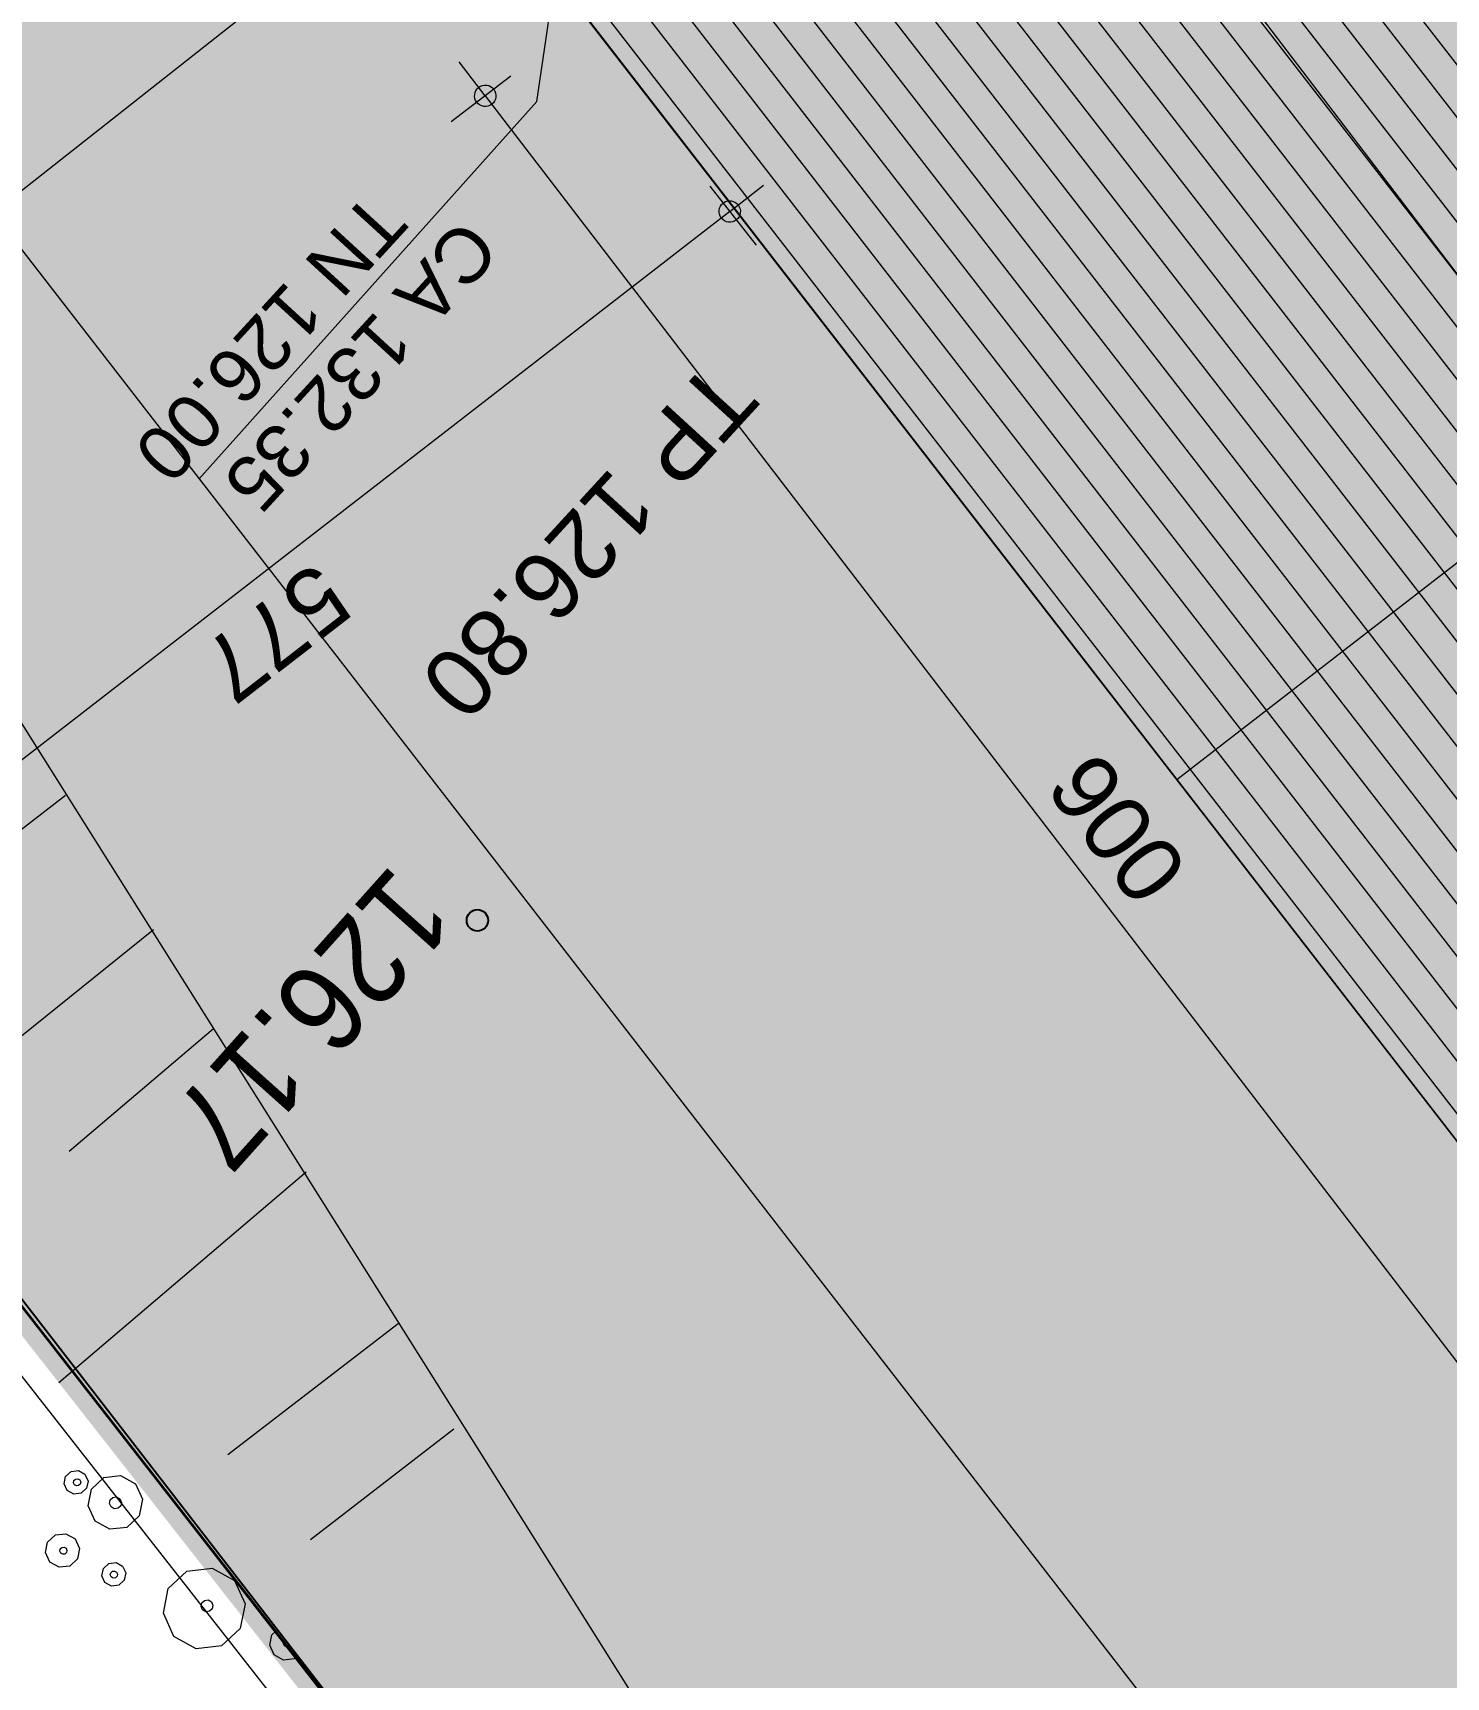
# Model space of a CAD drawing. Header units: metres. Extents: x -2858 to 512, y -1995 to 1252.
# Drawn here: x -563.37 to -556.77, y 413.15 to 420.83 of the extents above; entities that cross this region are included whole.
import ezdxf
from ezdxf.enums import TextEntityAlignment as Align
from ezdxf.lldxf.tags import DXFTag

# ---------------------------------------------------------------- set-up
doc = ezdxf.new("R2010")
doc.units = ezdxf.units.M
doc.header["$PDMODE"] = 33
doc.header["$PDSIZE"] = 0.1
for name, color, linetype in [('Calque commun', 7, 'Continuous'), ('Calque11', 7, 'Continuous'), ('Calque14', 7, 'Continuous'), ('Calque15', 7, 'Continuous'), ('Calque17', 7, 'Continuous'), ('Calque5', 7, 'Continuous'), ('Textes', 7, 'Continuous')]:
    doc.layers.add(name, color=color, linetype=linetype)
doc.styles.add('Arial12', font='arial.ttf', dxfattribs={"width": 0.9, "height": 0.41584})
doc.styles.add('Arial18', font='arial.ttf', dxfattribs={"height": 0.309252})
doc.styles.add('Arial9', font='arial.ttf', dxfattribs={"height": 0.316674})
tags = doc.linetypes.add('DASHDOT2', pattern=[0.5, 0.25, -0.125, 0, -0.125]).pattern_tags.tags
tags[10:11] = [DXFTag(74, 4), DXFTag(75, 0), DXFTag(340, '0'), DXFTag(46, 1.0), DXFTag(50, 0.0), DXFTag(44, 0.0), DXFTag(45, 0.0)]
tags[8:9] = [DXFTag(74, 4), DXFTag(75, 0), DXFTag(340, '0'), DXFTag(46, 1.0), DXFTag(50, 0.0), DXFTag(44, 0.0), DXFTag(45, 0.0)]
tags[6:7] = [DXFTag(74, 4), DXFTag(75, 0), DXFTag(340, '0'), DXFTag(46, 1.0), DXFTag(50, 0.0), DXFTag(44, 0.0), DXFTag(45, 0.0)]
tags[4:5] = [DXFTag(74, 4), DXFTag(75, 0), DXFTag(340, '0'), DXFTag(46, 1.0), DXFTag(50, 0.0), DXFTag(44, 0.0), DXFTag(45, 0.0)]
tags = doc.linetypes.add('HIDDEN', pattern=[0.375, 0.25, -0.125]).pattern_tags.tags
tags[6:7] = [DXFTag(74, 4), DXFTag(75, 0), DXFTag(340, '0'), DXFTag(46, 1.0), DXFTag(50, 0.0), DXFTag(44, 0.0), DXFTag(45, 0.0)]
tags[4:5] = [DXFTag(74, 4), DXFTag(75, 0), DXFTag(340, '0'), DXFTag(46, 1.0), DXFTag(50, 0.0), DXFTag(44, 0.0), DXFTag(45, 0.0)]
tags = doc.linetypes.add('HIDDENX2', pattern=[0.75, 0.5, -0.25]).pattern_tags.tags
tags[6:7] = [DXFTag(74, 4), DXFTag(75, 0), DXFTag(340, '0'), DXFTag(46, 1.0), DXFTag(50, 0.0), DXFTag(44, 0.0), DXFTag(45, 0.0)]
tags[4:5] = [DXFTag(74, 4), DXFTag(75, 0), DXFTag(340, '0'), DXFTag(46, 1.0), DXFTag(50, 0.0), DXFTag(44, 0.0), DXFTag(45, 0.0)]

# ---------------------------------------------------------------- blocks, each defined once
blk = doc.blocks.new('hatch6')
at = {"layer": 'Calque commun', "color": 6, "linetype": 'Continuous', "lineweight": -2}
for p, q in [((13.9431, 24.4933), (13.9431, 33.6933)), ((14.0931, 24.4933), (14.0931, 33.6933)), ((14.2431, 24.4933), (14.2431, 33.6933)), ((14.3931, 24.4933), (14.3931, 33.6933)), ((14.5431, 24.4933), (14.5431, 33.6933)), ((14.6931, 24.4933), (14.6931, 33.6933)), ((14.8431, 24.4933), (14.8431, 33.6933)), ((14.9931, 24.4933), (14.9931, 33.6933)), ((15.1431, 24.4933), (15.1431, 33.6933)), ((15.2931, 24.4933), (15.2931, 33.6933)), ((15.4431, 24.4933), (15.4431, 33.6933)), ((15.5931, 24.4933), (15.5931, 33.6933)), ((15.7431, 24.4933), (15.7431, 33.6933)), ((15.8931, 24.4933), (15.8931, 33.6933)), ((16.0431, 24.4933), (16.0431, 33.6933)), ((16.1931, 24.4933), (16.1931, 33.6933)), ((16.3431, 24.4933), (16.3431, 33.6933)), ((16.4931, 24.4933), (16.4931, 33.6933)), ((16.6431, 24.4933), (16.6431, 33.6933)), ((16.7931, 24.4933), (16.7931, 33.6933)), ((16.9431, 24.4933), (16.9431, 33.6933))]:
    blk.add_line(p, q, dxfattribs=at)
mesh = blk.add_polyface(dxfattribs=at)
corners = [(3.812, 35.5286), (10.412, 35.5286), (10.412, 33.6933), (3.812, 26.3286), (10.4215, 26.3286), (17.0215, 24.4933), (10.4215, 24.4933), (17.0215, 33.6933)]
mesh.append_faces([[corners[k] for k in face] for face in [(4, 5, 6)]], dxfattribs={"vtx0": -1, "color": 6})
mesh.append_faces([[corners[k] for k in face] for face in [(0, 2, 3), (3, 2, 4)]], dxfattribs={"vtx0": -1, "vtx1": -1, "color": 6})
mesh.append_faces([[corners[k] for k in face] for face in [(4, 2, 7), (4, 7, 5)]], dxfattribs={"vtx0": -1, "vtx2": -1, "color": 6})
mesh.append_faces([[corners[k] for k in face] for face in [(0, 1, 2)]], dxfattribs={"vtx2": -1, "color": 6})
blk = doc.blocks.new('toitvillacinqbismi')
at = {"layer": 'Calque commun', "linetype": 'Continuous', "lineweight": -2}
for color, points in [(23, [(17.0215, 33.6933), (10.412, 33.6933), (10.412, 35.5286), (-2.7974, 35.5286), (-2.7974, 33.6933), (-9.4069, 33.6933), (-9.4069, 29.0933), (-2.7879, 29.0933), (-2.7879, 30.9287), (10.412, 30.9287), (10.412, 29.0933), (17.0215, 29.0933)]), (17, [(17.0215, 29.0933), (10.412, 29.0933), (10.412, 30.9287), (-2.7879, 30.9287), (-2.7879, 29.0933), (-9.3974, 29.0933), (-9.3974, 24.4933), (-2.7974, 24.4933), (-2.7974, 26.3286), (10.4215, 26.3286), (10.4215, 24.4933), (17.0215, 24.4933)])]:
    blk.add_hatch(color=color, dxfattribs=at).paths.add_polyline_path(points)
at = {"layer": 'Calque commun', "color": 6, "linetype": 'Continuous', "lineweight": -2}
blk.add_line((17.0215, 29.0933), (10.412, 29.0933), dxfattribs=at)
at = {"layer": 'Calque commun', "color": 0, "linetype": 'ByBlock', "lineweight": -2}
blk.add_blockref('hatch6', (0, 0), dxfattribs=at)
at = {"layer": 'Calque commun', "color": 9, "linetype": 'Continuous', "lineweight": -2}
mesh = blk.add_polyface(dxfattribs=at)
corners = [(-2.8069, 24.5933), (-2.8069, 26.4286), (-9.4069, 24.5933), (10.4215, 26.4286), (-2.7879, 33.5933), (17.0215, 33.5933), (17.0215, 24.5933), (-2.7879, 35.4286), (10.412, 33.5933), (10.4215, 24.5933), (10.412, 35.4286), (-9.3974, 33.5933), (17.8815, 39.3192), (17.8815, 45.9286), (8.8815, 45.9286), (8.8815, 39.3192)]
mesh.append_faces([[corners[k] for k in face] for face in [(12, 13, 14, 15)]], dxfattribs={"color": 9})
mesh.append_faces([[corners[k] for k in face] for face in [(3, 4, 1), (5, 3, 6), (11, 1, 4)]], dxfattribs={"vtx0": -1, "vtx1": -1, "color": 9})
mesh.append_faces([[corners[k] for k in face] for face in [(3, 8, 4)]], dxfattribs={"vtx0": -1, "vtx1": -1, "vtx2": -1, "color": 9})
mesh.append_faces([[corners[k] for k in face] for face in [(0, 1, 2)]], dxfattribs={"vtx1": -1, "color": 9})
mesh.append_faces([[corners[k] for k in face] for face in [(7, 4, 8), (11, 2, 1), (5, 8, 3)]], dxfattribs={"vtx1": -1, "vtx2": -1, "color": 9})
mesh.append_faces([[corners[k] for k in face] for face in [(3, 9, 6), (8, 10, 7)]], dxfattribs={"vtx2": -1, "color": 9})
blk = doc.blocks.new('PointTopo_SPE')
at = {"layer": 'Calque commun', "color": 1, "linetype": 'ByBlock', "lineweight": -2}
blk.add_point((0, 0), dxfattribs=at)
blk = doc.blocks.new('geometrebondepartleger')
at = {"layer": 'Calque commun', "color": 3, "linetype": 'HIDDEN', "lineweight": 18}
for p, q in [((127.6994, 67.7265), (142.0277, 145.8978)), ((61.6484, 79.244), (127.6994, 67.7265))]:
    blk.add_line(p, q, dxfattribs=at)
at = {"layer": 'Calque commun', "color": 10, "linetype": 'DASHDOT2', "lineweight": 18, "flags": 128}
blk.add_lwpolyline([(45.2867, 98.0868), (42.9361, 93.8756), (22.4919, 69.3549), (46.896, 54.8213), (60.0219, 76.4824), (130.1549, 64.2531), (145.3143, 148.376), (109.3485, 154.881), (91.263, 130.1164), (87.3779, 124.8321), (86.3313, 123.2789), (83.8109, 118.8118), (74.9183, 102.5858), (72.6157, 98.3586), (63.0649, 85.9136), (45.1583, 97.9611)], close=True, dxfattribs=at)
at = {"layer": 'Calque11', "color": 7, "linetype": 'Continuous', "lineweight": 9}
blk.add_polyline3d([(125.0277, 35.9078, 79), (133.3383, 81.851, 79), (145.3136, 148.3761, 79)], dxfattribs=at)
at = {"layer": 'Calque17', "color": 1, "linetype": 'Continuous', "lineweight": 9}
for points in [[(125.174, 36.6886, 79), (126.5286, 44.1348, 79), (125.0378, 35.9435, 79), (126.4161, 43.4883, 79), (128.681, 56.0642, 79), (129.9759, 63.1341, 79), (132.1933, 75.6042, 79), (133.3383, 81.851, 79), (135.2222, 92.3412, 79), (136.4776, 99.3268, 79), (138.1727, 108.7115, 79), (140.4846, 121.4626, 79), (141.0933, 124.9318, 79)], [(125.3707, 36.6528, 79), (126.7254, 44.0992, 79), (125.2346, 35.9078, 79), (126.6129, 43.4526, 79), (128.8778, 56.0285, 79), (130.1727, 63.0986, 79), (132.3901, 75.5687, 79), (133.5351, 81.8153, 79), (135.4191, 92.3058, 79), (136.6745, 99.2914, 79), (138.3695, 108.676, 79), (140.6815, 121.4274, 79), (141.2903, 124.8972, 79)]]:
    blk.add_polyline3d(points, dxfattribs=at)
at = {"layer": 'Calque5', "color": 30, "linetype": 'Continuous', "lineweight": 9, "true_color": 0xff7f00}
blk.add_trace([(60.0219, 76.4824, 79), (130.1549, 64.2531, 79), (60.015, 76.443, 79), (130.1481, 64.2137, 79)], dxfattribs=at)
at = {"layer": 'Calque14', "color": 0, "linetype": 'ByBlock', "lineweight": -2}
blk.add_blockref('PointTopo_SPE', (128.6518, 71.6148, 205.1737), dxfattribs=at)
at = {"layer": 'Calque15', "color": 1, "linetype": 'ByBlock', "lineweight": -2, "style": 'Arial12', "width": 0.9}
blk.add_text('126.17', height=0.41584, dxfattribs=at).set_placement((128.7118, 71.5548, 205.1737), align=Align.TOP_LEFT)
blk = doc.blocks.new('new151')
at = {"layer": 'Calque commun', "color": 1, "linetype": 'Continuous', "lineweight": 9}
blk.add_arc((0, 0), 0.5, 0, 359.99941, dxfattribs=at)
blk = doc.blocks.new('DimLine4651')
at = {"layer": 'Calque commun', "color": 1, "linetype": 'Continuous', "lineweight": 9}
for p, q in [((55.5269, 57.7495), (57.198, 66.6209)), ((55.3795, 57.7772), (55.7234, 57.7124)), ((55.5269, 57.7495), (55.4898, 57.5529))]:
    blk.add_line(p, q, dxfattribs=at)
at = {"layer": 'Calque commun', "color": 1, "linetype": 'Continuous', "lineweight": 9, "xscale": 0.09999999475637666, "yscale": 0.09999999475637666, "zscale": 0.09999999475637666, "rotation": 79.33207521286641}
blk.add_blockref('new151', (55.5269, 57.7495), dxfattribs=at)
at = {"layer": 'Calque commun', "color": 1, "linetype": 'Continuous', "lineweight": 9, "style": 'Arial18'}
blk.add_text('900', height=0.30925, rotation=79.33208, dxfattribs=at).set_placement((56.3526, 62.187), align=Align.BOTTOM_CENTER)
blk = doc.blocks.new('new225')
at = {"layer": 'Calque commun', "color": 1, "linetype": 'Continuous', "lineweight": 9}
blk.add_arc((0, 0), 0.5, 0, 359.99941, dxfattribs=at)
blk = doc.blocks.new('new226')
at = {"layer": 'Calque commun', "color": 1, "linetype": 'Continuous', "lineweight": 9}
blk.add_arc((0, 0), 0.5, 0, 359.99941, dxfattribs=at)
blk = doc.blocks.new('DimLine4934')
at = {"layer": 'Calque commun', "color": 1, "linetype": 'Continuous', "lineweight": 9}
for p, q in [((55.1416, 58.813), (55.2039, 59.1574)), ((55.1683, 58.9606), (54.9715, 58.9967)), ((55.1683, 58.9606), (60.8412, 57.9201)), ((60.8145, 57.7725), (60.8768, 58.1169)), ((60.8412, 57.9201), (61.0379, 57.884))]:
    blk.add_line(p, q, dxfattribs=at)
at = {"layer": 'Calque commun', "color": 1, "linetype": 'Continuous', "lineweight": 9, "xscale": 0.10000000512455, "yscale": 0.10000000512455, "zscale": 0.10000000512455, "rotation": 349.6066591732983}
for name, p in [('new225', (55.1683, 58.9606)), ('new226', (60.8412, 57.9201))]:
    blk.add_blockref(name, p, dxfattribs=at)
at = {"layer": 'Calque commun', "color": 1, "linetype": 'Continuous', "lineweight": 9, "style": 'Arial18'}
blk.add_text('577', height=0.30925, rotation=349.60666, dxfattribs=at).set_placement((58.0065, 58.4502), align=Align.BOTTOM_CENTER)
blk = doc.blocks.new('pattern')
at = {"layer": 'Calque commun', "color": 54, "linetype": 'Continuous', "lineweight": 9}
for p, q in [((61.5489, 61.9547), (61.5616, 61.9535)), ((61.5616, 61.9535), (61.5987, 61.9207)), ((61.5987, 61.9207), (61.6094, 61.8725)), ((61.5417, 61.8698), (61.5327, 61.8645)), ((61.5327, 61.8645), (61.5327, 61.8645)), ((61.538, 61.8943), (61.5435, 61.8895)), ((61.5458, 61.8793), (61.5417, 61.8698)), ((61.5435, 61.8895), (61.5458, 61.8793)), ((61.5898, 61.8271), (61.5472, 61.802)), ((61.6094, 61.8725), (61.5898, 61.8271)), ((61.5472, 61.802), (61.5218, 61.8044)), ((61.5224, 61.6111), (61.6246, 61.6714)), ((61.6246, 61.6714), (61.7427, 61.6602)), ((61.4752, 61.5022), (61.5224, 61.6111)), ((61.7427, 61.6602), (61.8317, 61.5816)), ((61.6274, 61.5039), (61.6423, 61.5127)), ((61.6423, 61.5127), (61.6595, 61.511)), ((61.6595, 61.511), (61.6725, 61.4996)), ((61.8317, 61.5816), (61.8575, 61.4658)), ((61.501, 61.3864), (61.4752, 61.5022)), ((61.6205, 61.488), (61.6274, 61.5039)), ((61.6243, 61.4711), (61.6205, 61.488)), ((61.6372, 61.4597), (61.6243, 61.4711)), ((61.6545, 61.458), (61.6372, 61.4597)), ((61.6694, 61.4668), (61.6545, 61.458)), ((61.6763, 61.4827), (61.6694, 61.4668)), ((61.6725, 61.4996), (61.6763, 61.4827)), ((61.8575, 61.4658), (61.8103, 61.3569)), ((61.59, 61.3079), (61.501, 61.3864)), ((61.8103, 61.3569), (61.7081, 61.2966)), ((61.7081, 61.2966), (61.59, 61.3079)), ((61.7733, 61.0684), (61.7871, 61.1001)), ((61.7808, 61.0346), (61.7733, 61.0684)), ((61.7871, 61.1001), (61.8169, 61.1177)), ((61.8128, 61.0656), (61.8169, 61.0752)), ((61.815, 61.0555), (61.8128, 61.0656)), ((61.8228, 61.0486), (61.815, 61.0555)), ((61.8169, 61.1177), (61.8513, 61.1145)), ((61.8169, 61.0752), (61.8258, 61.0804)), ((61.8258, 61.0804), (61.8362, 61.0795)), ((61.8421, 61.0529), (61.8331, 61.0477)), ((61.8362, 61.0795), (61.844, 61.0726)), ((61.8462, 61.0625), (61.8421, 61.0529)), ((61.844, 61.0726), (61.8462, 61.0625)), ((61.8513, 61.1145), (61.8773, 61.0916)), ((61.8848, 61.0578), (61.8711, 61.026)), ((61.8773, 61.0916), (61.8848, 61.0578)), ((61.8068, 61.0117), (61.7808, 61.0346)), ((61.8412, 61.0084), (61.8068, 61.0117)), ((61.8331, 61.0477), (61.8228, 61.0486)), ((61.8711, 61.026), (61.8412, 61.0084)), ((61.4469, 60.8565), (61.4784, 60.9291)), ((61.4784, 60.9291), (61.5465, 60.9693)), ((61.5465, 60.9693), (61.6252, 60.9618)), ((61.6252, 60.9618), (61.6845, 60.9095)), ((61.6845, 60.9095), (61.7017, 60.8322)), ((61.4641, 60.7793), (61.4469, 60.8565)), ((61.5471, 60.8488), (61.554, 60.8647)), ((61.5509, 60.8319), (61.5471, 60.8488)), ((61.5639, 60.8205), (61.5509, 60.8319)), ((61.554, 60.8647), (61.5689, 60.8735)), ((61.5811, 60.8189), (61.5639, 60.8205)), ((61.5689, 60.8735), (61.5861, 60.8719)), ((61.596, 60.8277), (61.5811, 60.8189)), ((61.5861, 60.8719), (61.5991, 60.8604)), ((61.6029, 60.8435), (61.596, 60.8277)), ((61.5991, 60.8604), (61.6029, 60.8435)), ((61.7017, 60.8322), (61.6703, 60.7597)), ((61.8264, 60.8181), (61.8461, 60.8635)), ((61.8461, 60.8635), (61.8887, 60.8886)), ((61.8873, 60.8159), (61.8915, 60.8254)), ((61.8887, 60.8886), (61.9379, 60.8839)), ((61.8915, 60.8254), (61.9004, 60.8307)), ((61.9004, 60.8307), (61.9107, 60.8297)), ((61.9107, 60.8297), (61.9185, 60.8229)), ((61.9185, 60.8229), (61.9208, 60.8127)), ((61.9379, 60.8839), (61.9749, 60.8512)), ((61.9749, 60.8512), (61.9857, 60.8029)), ((61.5234, 60.7269), (61.4641, 60.7793)), ((61.6703, 60.7597), (61.6021, 60.7194)), ((61.8372, 60.7698), (61.8264, 60.8181)), ((61.8742, 60.7371), (61.8372, 60.7698)), ((61.8896, 60.8058), (61.8873, 60.8159)), ((61.8974, 60.7989), (61.8896, 60.8058)), ((61.9077, 60.7979), (61.8974, 60.7989)), ((61.9166, 60.8032), (61.9077, 60.7979)), ((61.9208, 60.8127), (61.9166, 60.8032)), ((61.966, 60.7576), (61.9235, 60.7324)), ((61.9857, 60.8029), (61.966, 60.7576)), ((61.6021, 60.7194), (61.5234, 60.7269)), ((61.5709, 60.6509), (61.5847, 60.6826)), ((61.5847, 60.6826), (61.6145, 60.7002)), ((61.6145, 60.7002), (61.6489, 60.6969)), ((61.6489, 60.6969), (61.6749, 60.674)), ((61.6749, 60.674), (61.6824, 60.6403)), ((61.9235, 60.7324), (61.8742, 60.7371)), ((61.5784, 60.6171), (61.5709, 60.6509)), ((61.6044, 60.5942), (61.5784, 60.6171)), ((61.6388, 60.5909), (61.6044, 60.5942)), ((61.6066, 60.6505), (61.6107, 60.66)), ((61.6088, 60.6404), (61.6066, 60.6505)), ((61.6166, 60.6335), (61.6088, 60.6404)), ((61.6107, 60.66), (61.6196, 60.6653)), ((61.6269, 60.6325), (61.6166, 60.6335)), ((61.6196, 60.6653), (61.63, 60.6643)), ((61.6359, 60.6378), (61.6269, 60.6325)), ((61.63, 60.6643), (61.6378, 60.6574)), ((61.64, 60.6473), (61.6359, 60.6378)), ((61.6378, 60.6574), (61.64, 60.6473)), ((61.6686, 60.6085), (61.6388, 60.5909)), ((61.6824, 60.6403), (61.6686, 60.6085))]:
    blk.add_line(p, q, dxfattribs=at)
at = {"layer": 'Calque commun', "color": 7, "linetype": 'Continuous', "lineweight": 9}
mesh = blk.add_polyface(dxfattribs=at)
corners = [(70.8497, 113.5412), (53.8349, 19.1692), (74.7282, 106.3237), (76.0435, 113.5984), (74.769, 106.1763), (58.8077, 18.2701), (114.1703, 105.207), (114.1703, 98.5387)]
mesh.append_faces([[corners[k] for k in face] for face in [(3, 4, 6)]], dxfattribs={"vtx0": -1, "vtx1": -1, "color": 7})
mesh.append_faces([[corners[k] for k in face] for face in [(3, 2, 4)]], dxfattribs={"vtx0": -1, "vtx2": -1, "color": 7})
mesh.append_faces([[corners[k] for k in face] for face in [(5, 2, 1)]], dxfattribs={"vtx1": -1, "color": 7})
mesh.append_faces([[corners[k] for k in face] for face in [(0, 1, 2), (3, 0, 2)]], dxfattribs={"vtx1": -1, "vtx2": -1, "color": 7})
mesh.append_faces([[corners[k] for k in face] for face in [(4, 7, 6)]], dxfattribs={"vtx2": -1, "color": 7})

msp = doc.modelspace()

# ---------------------------------------------------------------- hatches: boundary and pattern name
at = {"layer": 'Calque commun', "linetype": 'Continuous', "lineweight": 9}
h = msp.add_hatch(color=61, dxfattribs=at)
h.paths.add_polyline_path([(-567.9005, 420.4582), (-558.5984, 408.5922), (-551.8908, 413.7313), (-552.1235, 414.03), (-552.6151, 414.6611), (-553.1068, 415.2922), (-553.1053, 415.2933), (-552.2174, 414.1535), (-553.0363, 415.2016), (-555.1194, 413.5876), (-560.9379, 421.0973), (-555.7132, 425.1454), (-558.0656, 428.2066)])
h.paths.add_polyline_path([(-551.9027, 413.7496), (-551.8898, 413.733), (-551.8738, 413.7452)])

# ---------------------------------------------------------------- linework, layer by layer
at = {"layer": 'Calque commun', "color": 7, "linetype": 'DASHDOT2', "lineweight": 18}
msp.add_line((-504.4822, 351.074), (-563.2854, 428.3307), dxfattribs=at)
at = {"layer": 'Calque commun', "color": 7, "linetype": 'Continuous', "lineweight": 9}
for p, q in [((-561.0176, 420.5091), (-560.9305, 421.0953)), ((-562.5961, 418.7459), (-561.0176, 420.5091)), ((-564.289, 418.9781), (-560.1925, 412.4681)), ((-563.219, 417.2686), (-564.5386, 416.2439)), ((-562.8077, 416.6408), (-563.5944, 416.0085)), ((-562.5271, 416.1781), (-563.2024, 415.6057)), ((-562.0948, 415.5094), (-563.2495, 414.5252)), ((-561.6653, 414.8005), (-562.46, 414.1883)), ((-561.4053, 414.3081), (-562.0752, 413.7919))]:
    msp.add_line(p, q, dxfattribs=at)
at = {"layer": 'Calque commun', "color": 160, "linetype": 'ByBlock', "lineweight": -2}
msp.add_line((-567.7372, 420.4894), (-552.3943, 400.6679), dxfattribs=at)
at = {"layer": 'Calque commun', "color": 3, "linetype": 'HIDDENX2', "lineweight": 18, "extrusion": (0, 0, -1)}
msp.add_arc((494.5277, 544.1418), 162.6468, 258.823451, 321.396966, dxfattribs=at)
msp.add_arc((494.5277, 544.1418), 162.6468, 258.823451, 321.396966, dxfattribs=at)
msp.add_arc((494.5277, 544.1418), 162.6468, 258.823451, 321.396966, dxfattribs=at)

# ---------------------------------------------------------------- block references
at = {"layer": 'Calque commun', "color": 0, "linetype": 'ByBlock', "lineweight": -2, "rotation": 228.1617603435354}
for name, p in [('geometrebondepartleger', (-528.8356, 560.3039)), ('pattern', (-567.2453, 500.4263))]:
    msp.add_blockref(name, p, dxfattribs=at)
at = {"layer": 'Calque commun', "color": 0, "linetype": 'ByBlock', "lineweight": 9, "rotation": 217.7683001003761}
msp.add_blockref('toitvillacinqbismi', (-562.392, 450.7656), dxfattribs=at)
at = {"layer": 'Calque commun', "color": 1, "linetype": 'Continuous', "lineweight": 9, "rotation": 228.1617603435354}
for name in ['DimLine4934', 'DimLine4651']:
    msp.add_blockref(name, (-567.2453, 500.4263), dxfattribs=at)

# ---------------------------------------------------------------- texts
at = {"layer": 'Textes', "color": 5, "linetype": 'ByBlock', "lineweight": -2}
for s, height, rotation, style, p in [('TN 126.00', 0.25335, 227.49367, 'Arial18', (-561.8532, 420.1516)), ('CA 132.35', 0.25335, 227.49389, 'Arial18', (-561.4225, 420.0264)), ('TP 126.80', 0.31667, 227.49389, 'Arial9', (-560.2719, 419.3819)), ('TN 126.30', 0.25335, 227.49389, 'Arial18', (-555.776, 413.3099))]:
    msp.add_text(s, height=height, rotation=rotation, dxfattribs=dict(at, style=style)).set_placement(p, align=Align.BOTTOM_LEFT)

doc.saveas('drawing.dxf')
